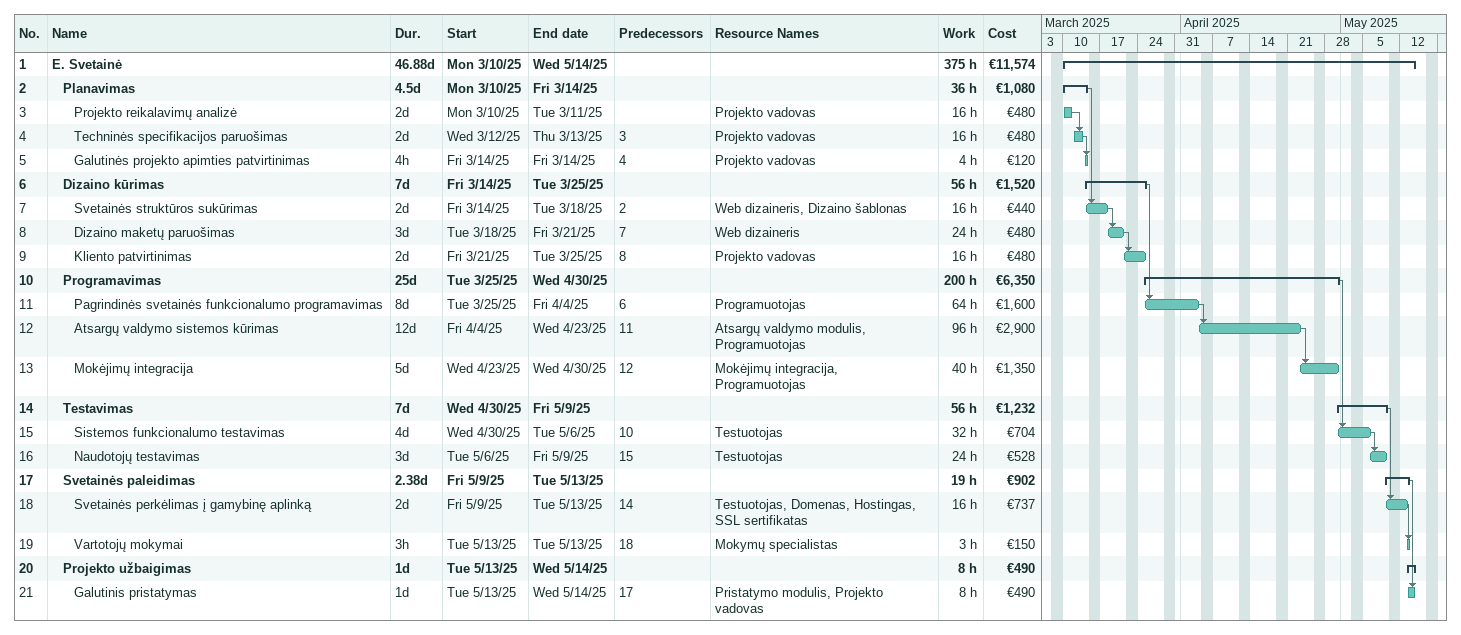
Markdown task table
| ID | Level | Task | Duration | Start | Finish | Predecessors | Resources | Work (h) | Cost (€) |
|---|---|---|---|---|---|---|---|---|---|
| 1 | 1 | **E. Svetainė** | 46.88d | 2025-03-10 | 2025-05-14 |  |  | 375 | 11574 |
| 2 | 2 | **Planavimas** | 4.5d | 2025-03-10 | 2025-03-14 |  |  | 36 | 1080 |
| 3 | 3 | Projekto reikalavimų analizė | 2d | 2025-03-10 | 2025-03-11 |  | Projekto vadovas | 16 | 480 |
| 4 | 3 | Techninės specifikacijos paruošimas | 2d | 2025-03-12 | 2025-03-13 | 3 | Projekto vadovas | 16 | 480 |
| 5 | 3 | Galutinės projekto apimties patvirtinimas | 4h | 2025-03-14 | 2025-03-14 | 4 | Projekto vadovas | 4 | 120 |
| 6 | 2 | **Dizaino kūrimas** | 7d | 2025-03-14 | 2025-03-25 |  |  | 56 | 1520 |
| 7 | 3 | Svetainės struktūros sukūrimas | 2d | 2025-03-14 | 2025-03-18 | 2 | Web dizaineris, Dizaino šablonas | 16 | 440 |
| 8 | 3 | Dizaino maketų paruošimas | 3d | 2025-03-18 | 2025-03-21 | 7 | Web dizaineris | 24 | 480 |
| 9 | 3 | Kliento patvirtinimas | 2d | 2025-03-21 | 2025-03-25 | 8 | Projekto vadovas | 16 | 480 |
| 10 | 2 | **Programavimas** | 25d | 2025-03-25 | 2025-04-30 |  |  | 200 | 6350 |
| 11 | 3 | Pagrindinės svetainės funkcionalumo programavimas | 8d | 2025-03-25 | 2025-04-04 | 6 | Programuotojas | 64 | 1600 |
| 12 | 3 | Atsargų valdymo sistemos kūrimas | 12d | 2025-04-04 | 2025-04-23 | 11 | Atsargų valdymo modulis, Programuotojas | 96 | 2900 |
| 13 | 3 | Mokėjimų integracija | 5d | 2025-04-23 | 2025-04-30 | 12 | Mokėjimų integracija, Programuotojas | 40 | 1350 |
| 14 | 2 | **Testavimas** | 7d | 2025-04-30 | 2025-05-09 |  |  | 56 | 1232 |
| 15 | 3 | Sistemos funkcionalumo testavimas | 4d | 2025-04-30 | 2025-05-06 | 10 | Testuotojas | 32 | 704 |
| 16 | 3 | Naudotojų testavimas | 3d | 2025-05-06 | 2025-05-09 | 15 | Testuotojas | 24 | 528 |
| 17 | 2 | **Svetainės paleidimas** | 2.38d | 2025-05-09 | 2025-05-13 |  |  | 19 | 902 |
| 18 | 3 | Svetainės perkėlimas į gamybinę aplinką | 2d | 2025-05-09 | 2025-05-13 | 14 | Testuotojas, Domenas, Hostingas, SSL sertifikatas | 16 | 737 |
| 19 | 3 | Vartotojų mokymai | 3h | 2025-05-13 | 2025-05-13 | 18 | Mokymų specialistas | 3 | 150 |
| 20 | 2 | **Projekto užbaigimas** | 1d | 2025-05-13 | 2025-05-14 |  |  | 8 | 490 |
| 21 | 3 | Galutinis pristatymas | 1d | 2025-05-13 | 2025-05-14 | 17 | Pristatymo modulis, Projekto vadovas | 8 | 490 |
